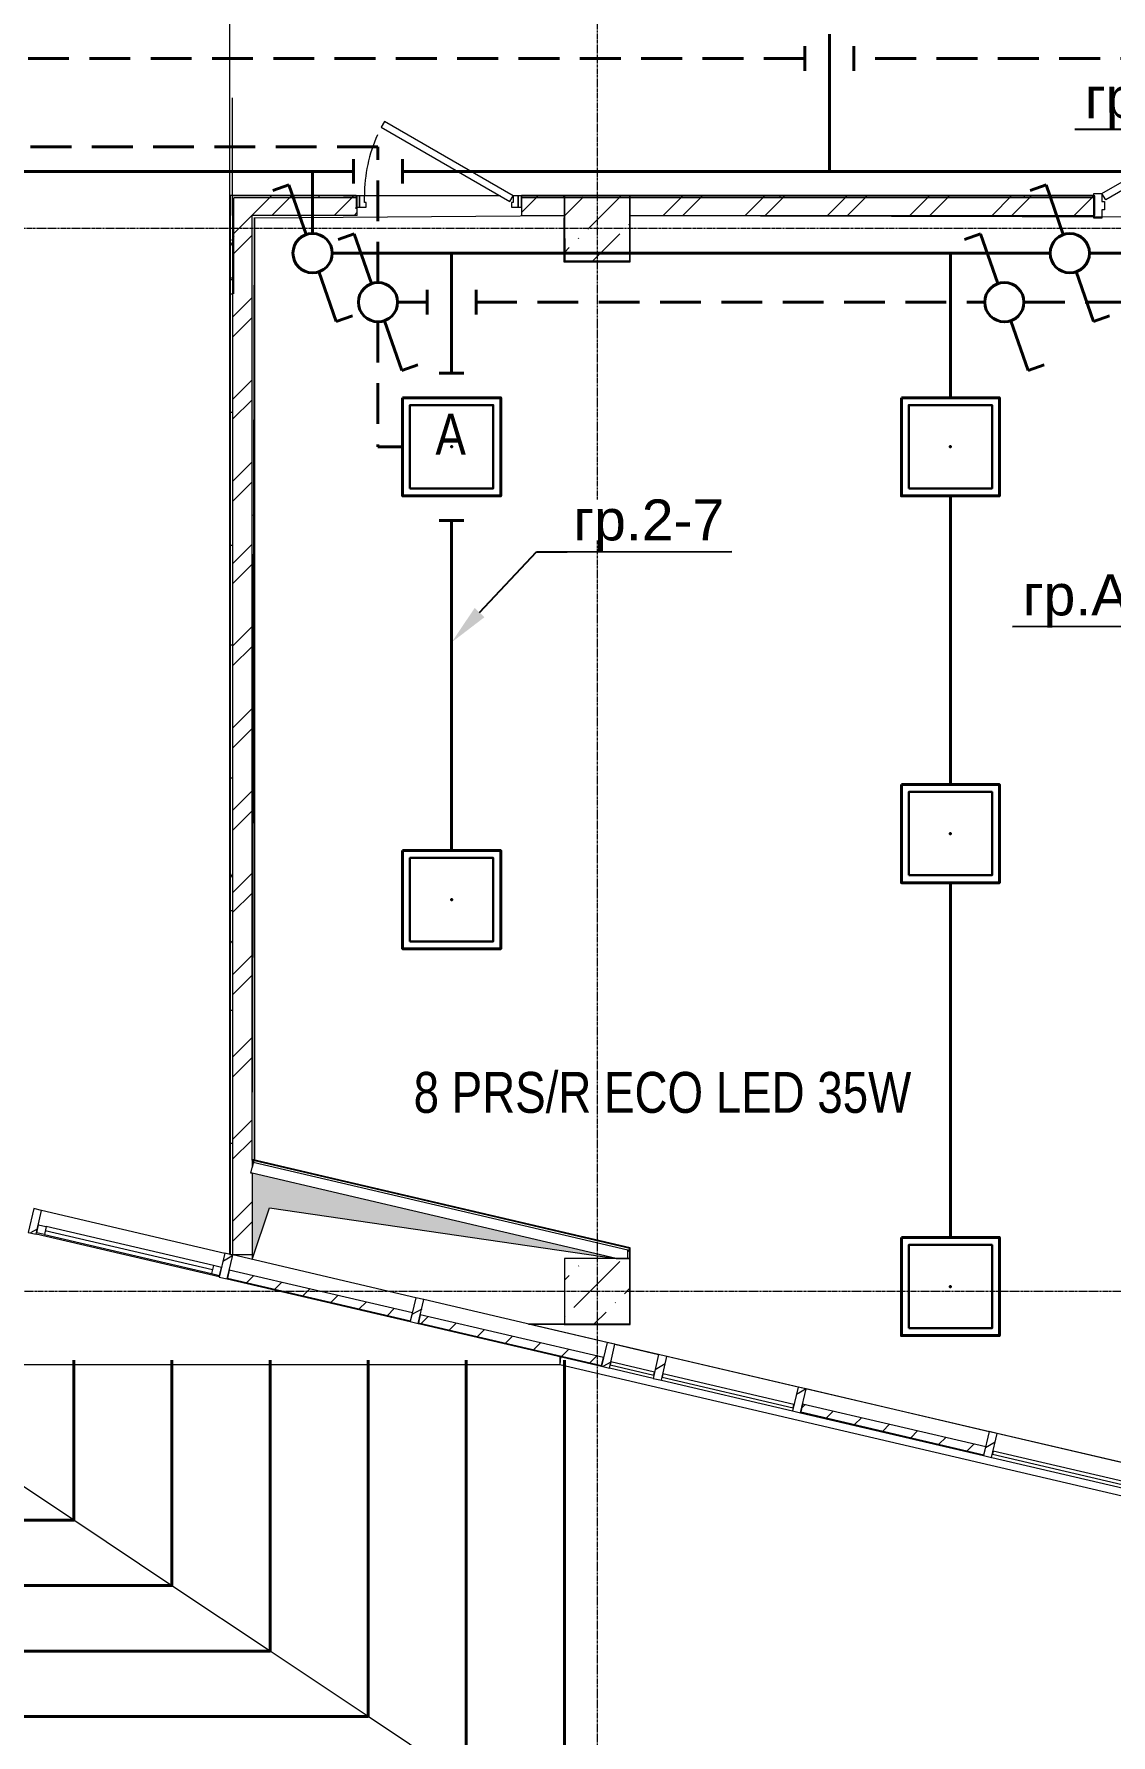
# Model space of a CAD drawing. Header units: metres. Extents: x 14298 to 227756, y -64870 to 286334.
# Drawn here: x 62619 to 69205, y -59499 to -49096 of the extents above; entities that cross this region are included whole.
import ezdxf
from ezdxf import colors
from ezdxf.entities.mleader import LeaderData, LeaderLine
from ezdxf.math import Vec2, Vec3

# ---------------------------------------------------------------- set-up
doc = ezdxf.new("R2010")
doc.units = ezdxf.units.M
for name, pattern in [('ADSK_Линия сетки', [21, 12, -3, 3, -3]), ('DASHED', [0.75, 0.5, -0.25]), ('HIDDEN2', [0.1875, 0.125, -0.0625]), ('Сверху', [3.96875, 2.38125, -1.5875])]:
    doc.linetypes.add(name, pattern=pattern)
for name, color, linetype, lineweight in [('A-DETL-GENF', 7, 'Continuous', 5), ('A-DETL-MBND', 7, 'Continuous', 5), ('A-DETL-THIN', 7, 'Continuous', 5), ('A-DOOR', 7, 'Continuous', 5), ('A-DOOR-FRAM', 7, 'Continuous', 13), ('A-FLOR', 7, 'Continuous', 5), ('A-GLAZ', 7, 'Continuous', 5), ('A-GLAZ-CURT', 7, 'Continuous', 5), ('A-GLAZ-CWMG', 7, 'Continuous', 5), ('A-WALL', 7, 'Continuous', 5), ('A-WALL-PATT', 7, 'Continuous', 18), ('nadpisi', 84, 'Continuous', 13), ('S-COLS', 7, 'Continuous', 5), ('S-GRID', 7, 'Continuous', 9), ('S-STRS', 7, 'Continuous', 5), ('ав осв', 1, 'HIDDEN2', 40), ('раб осв', 7, 'Continuous', 40), ('ЭЛ', 250, 'Continuous', 50), ('ЭЛ.сети', 5, 'Continuous', 100)]:
    doc.layers.add(name, color=color, linetype=linetype, lineweight=lineweight)
doc.styles.add('Arial', font='arial.ttf', dxfattribs={"width": 0.8, "height": 2.5})
doc.styles.add('ISOPEUR', font='isocpeui.ttf')
pattern_1 = [(45, (0, 0), (84.19025, 308.69666), [396.875, -79.375, 3.353, -76.022])]
pattern_2 = [(45, (0, 0), (-251.4472, 251.4472), []), (45, (0, 381), (-251.4472, 251.4472), [])]
pattern_3 = [(0, (-3, -600), (812.8, 203.2), [33.528, -576.072, 33.528, -576.072, -3251.2]), (0, (-3, -600), (812.8, 203.2), [-1219.2, 33.528, -1185.672, 33.528, -576.072, -1422.4]), (0, (-3, -600), (812.8, 203.2), [-3048, 33.528, -372.872, 33.528, -982.472]), (120, (301.8, -498.4), (-582.37636, 602.30545), [33.528, -576.072, 33.528, -576.072, -3251.2]), (120, (301.8, -498.4), (-582.37636, 602.30545), [-1219.2, 33.528, -1185.672, 33.528, -576.072, -1422.4]), (120, (301.8, -498.4), (-582.37636, 602.30545), [-3048, 33.528, -372.872, 33.528, -982.472]), (240, (403.4, -92), (-230.42364, -805.50545), [33.528, -576.072, 33.528, -576.072, -3251.2]), (240, (403.4, -92), (-230.42364, -805.50545), [-1219.2, 33.528, -1185.672, 33.528, -576.072, -1422.4]), (240, (403.4, -92), (-230.42364, -805.50545), [-3048, 33.528, -372.872, 33.528, -982.472])]
pattern_4 = [(0, (0, 0), (812.8, 203.2), [33.528, -576.072, 33.528, -576.072, -3251.2]), (0, (0, 0), (812.8, 203.2), [-1219.2, 33.528, -1185.672, 33.528, -576.072, -1422.4]), (0, (0, 0), (812.8, 203.2), [-3048, 33.528, -372.872, 33.528, -982.472]), (120, (304.8, 101.6), (-582.37636, 602.30545), [33.528, -576.072, 33.528, -576.072, -3251.2]), (120, (304.8, 101.6), (-582.37636, 602.30545), [-1219.2, 33.528, -1185.672, 33.528, -576.072, -1422.4]), (120, (304.8, 101.6), (-582.37636, 602.30545), [-3048, 33.528, -372.872, 33.528, -982.472]), (240, (406.4, 508), (-230.42364, -805.50545), [33.528, -576.072, 33.528, -576.072, -3251.2]), (240, (406.4, 508), (-230.42364, -805.50545), [-1219.2, 33.528, -1185.672, 33.528, -576.072, -1422.4]), (240, (406.4, 508), (-230.42364, -805.50545), [-3048, 33.528, -372.872, 33.528, -982.472])]

# ---------------------------------------------------------------- blocks, each defined once
blk = doc.blocks.new('1709 КДП АПК АС_Крыльца_rvt-1-1 этаж')
at = {"layer": 'S-STRS', "lineweight": 9}
for p, q in [((65837, -57206), (65834, -57206)), ((62863, -58186), (62863, -57236)), ((63463, -58586), (63463, -57236)), ((64063, -58986), (64063, -57236)), ((64663, -59386), (64663, -57236)), ((65263, -59786), (65263, -57236)), ((65863, -60186), (65863, -57242)), ((62863, -58186), (62263, -57786)), ((62863, -58186), (62263, -57786)), ((52733, -58186), (62863, -58186)), ((63463, -58586), (62863, -58186)), ((63463, -58586), (62863, -58186)), ((52733, -58586), (63463, -58586)), ((64063, -58986), (63463, -58586)), ((64063, -58986), (63463, -58586)), ((52733, -58986), (64063, -58986)), ((64663, -59386), (64063, -58986)), ((64663, -59386), (64063, -58986)), ((52733, -59386), (64663, -59386)), ((65263, -59786), (64663, -59386)), ((65263, -59786), (64663, -59386))]:
    blk.add_line(p, q, dxfattribs=at)
at = {"layer": 'S-STRS', "linetype": 'Сверху', "lineweight": 9}
for p, q in [((62863, -58186), (62863, -57236)), ((63463, -58586), (63463, -57236)), ((64063, -58986), (64063, -57236)), ((64663, -59386), (64663, -57236)), ((65263, -59786), (65263, -57236)), ((65863, -60186), (65863, -57242)), ((52733, -58186), (62863, -58186)), ((52733, -58586), (63463, -58586)), ((52733, -58986), (64063, -58986)), ((52733, -59386), (64663, -59386))]:
    blk.add_line(p, q, dxfattribs=at)
blk = doc.blocks.new('КДП АПК - КР_rvt-1-1 этаж')
at = {"layer": 'S-COLS', "lineweight": 13}
h = blk.add_hatch(dxfattribs=at)
h.set_pattern_fill('FP_125', color=256, style=0, pattern_type=2)
h.set_pattern_definition(pattern_1)
h.paths.add_polyline_path([(66263, -49846), (66263, -49446), (65863, -49446), (65863, -49846)], flags=0)
h = blk.add_hatch(dxfattribs=at)
h.set_pattern_fill('FP_125', color=256, style=0, pattern_type=2)
h.set_pattern_definition(pattern_1)
h.paths.add_polyline_path([(65863, -56346), (66263, -56346), (66263, -55946), (65863, -55946), (65863, -56064)], flags=0)
for p, q in [((66263, -49446), (65863, -49446)), ((65863, -49446), (65863, -49846)), ((66263, -49846), (66263, -49446)), ((65863, -49846), (66263, -49846)), ((66263, -55946), (65863, -55946)), ((65863, -55946), (65863, -56346)), ((66263, -56346), (66263, -55946)), ((65863, -56346), (66263, -56346))]:
    blk.add_line(p, q, dxfattribs=at)
blk = doc.blocks.new('Системная панель - Сплошная-1424902-1 этаж')
at = {"layer": 'A-GLAZ-CURT'}
h = blk.add_hatch(dxfattribs=at)
h.set_pattern_fill('FP_53', color=256, style=0, pattern_type=2)
h.set_pattern_definition([(58.147, (-75602.04, 40681.3), (-127.41073, 79.16126), [])])
h.paths.add_polyline_path([(575, -25), (575, 25), (-575, 25), (-575, -25)], flags=0)
at = {"layer": 'A-GLAZ-CURT', "lineweight": 13}
for p, q in [((575, 25), (-575, 25)), ((-575, 25), (-575, -25)), ((575, -25), (575, 25)), ((-575, -25), (575, -25))]:
    blk.add_line(p, q, dxfattribs=at)
blk = doc.blocks.new('Системная панель - Сплошная-V38-1 этаж')
at = {"layer": 'A-GLAZ-CURT'}
h = blk.add_hatch(dxfattribs=at)
h.set_pattern_fill('FP_54', color=256, style=0, pattern_type=2)
h.set_pattern_definition([(58.147, (-76802.04, 40681.3), (-127.41073, 79.16126), [])])
h.paths.add_polyline_path([(575, -25), (575, 25), (-575, 25), (-575, -25), (143, -25)], flags=0)
at = {"layer": 'A-GLAZ-CURT', "lineweight": 13}
for p, q in [((575, 25), (-575, 25)), ((-575, 25), (-575, -25)), ((575, -25), (575, 25)), ((-575, -25), (575, -25))]:
    blk.add_line(p, q, dxfattribs=at)
blk = doc.blocks.new('Системная панель - Сплошная-V39-1 этаж')
at = {"layer": 'A-GLAZ-CURT'}
h = blk.add_hatch(dxfattribs=at)
h.set_pattern_fill('FP_55', color=256, style=0, pattern_type=2)
h.set_pattern_definition([(58.147, (-79202.04, 40681.3), (-127.41073, 79.16126), [])])
h.paths.add_polyline_path([(575, -25), (575, 25), (-575, 25), (-575, -25), (-84, -25)], flags=0)
at = {"layer": 'A-GLAZ-CURT', "lineweight": 13}
for p, q in [((575, 25), (-575, 25)), ((-575, 25), (-575, -25)), ((575, -25), (575, 25)), ((-575, -25), (575, -25))]:
    blk.add_line(p, q, dxfattribs=at)
blk = doc.blocks.new('Системная панель - С остеклением-1613789-1 этаж')
at = {"layer": 'A-GLAZ-CURT', "lineweight": 13}
for p, q in [((575, 10), (-575, 10)), ((-575, 10), (-575, -10)), ((575, -10), (575, 10)), ((-575, -10), (575, -10))]:
    blk.add_line(p, q, dxfattribs=at)
blk = doc.blocks.new('M_Тент витража777 - M_Тент витража одинарное справо-2656251-1 этаж')
at = {"layer": 'A-GLAZ', "lineweight": 13}
for p, q in [((-575, -20), (-575, 30)), ((-575, 30), (-525, 30)), ((-575, 30), (-575, -20)), ((-525, 30), (-525, -20)), ((-525, 4.6), (525, 4.6)), ((525, 30), (525, -20)), ((575, 30), (525, 30)), ((575, -20), (575, 30)), ((575, -20), (575, 30)), ((-525, -20), (-575, -20)), ((525, -20), (575, -20))]:
    blk.add_line(p, q, dxfattribs=at)
at = {"layer": 'A-GLAZ'}
for p, q in [((525, 30), (-525, 30)), ((-525, -20), (525, -20))]:
    blk.add_line(p, q, dxfattribs=at)
blk = doc.blocks.new('Прямоугольный импост - 50 x 150мм-999285-1 этаж')
at = {"layer": 'A-GLAZ-CWMG'}
for p, q in [((70888, -38836), (72038, -38836)), ((72038, -38986), (70888, -38986))]:
    blk.add_line(p, q, dxfattribs=at)
blk = doc.blocks.new('Прямоугольный импост - 50 x 150мм-999187-1 этаж')
at = {"layer": 'A-DETL-MBND'}
for p, q in [((64955, -56825), (63835, -56563)), ((63801, -56709), (64920, -56971))]:
    blk.add_line(p, q, dxfattribs=at)
blk = doc.blocks.new('Прямоугольный импост - 50 x 150мм-V42-1 этаж')
at = {"layer": 'A-GLAZ-CWMG'}
h = blk.add_hatch(dxfattribs=at)
h.set_pattern_fill('FP_60', color=256, style=0, pattern_type=2)
h.set_pattern_definition([(316.853, (-73802.04, -40681.3), (82.0647, 87.55218), [])])
h.paths.add_polyline_path([(25, 30), (25, -120), (-25, -120), (-25, 30)], flags=0)
at = {"layer": 'A-GLAZ-CWMG', "lineweight": 18}
for p, q in [((-25, 30), (25, 30)), ((-25, -120), (-25, 30)), ((25, 30), (25, -120)), ((25, -120), (-25, -120))]:
    blk.add_line(p, q, dxfattribs=at)
blk = doc.blocks.new('Прямоугольный импост - 50 x 150мм-V43-1 этаж')
at = {"layer": 'A-GLAZ-CWMG'}
h = blk.add_hatch(dxfattribs=at)
h.set_pattern_fill('FP_61', color=256, style=0, pattern_type=2)
h.set_pattern_definition([(316.853, (-75002.04, -40681.3), (82.0647, 87.55218), [])])
h.paths.add_polyline_path([(25, 30), (25, -120), (-25, -120), (-25, 30)], flags=0)
at = {"layer": 'A-GLAZ-CWMG', "lineweight": 18}
for p, q in [((-25, 30), (25, 30)), ((-25, -120), (-25, 30)), ((25, 30), (25, -120)), ((25, -120), (-25, -120))]:
    blk.add_line(p, q, dxfattribs=at)
blk = doc.blocks.new('Прямоугольный импост - 50 x 150мм-V44-1 этаж')
at = {"layer": 'A-GLAZ-CWMG'}
h = blk.add_hatch(dxfattribs=at)
h.set_pattern_fill('FP_62', color=256, style=0, pattern_type=2)
h.set_pattern_definition([(316.853, (-76202.04, -40681.3), (82.0647, 87.55218), [])])
h.paths.add_polyline_path([(25, 30), (25, -120), (-25, -120), (-25, 30)], flags=0)
at = {"layer": 'A-GLAZ-CWMG', "lineweight": 18}
for p, q in [((-25, 30), (25, 30)), ((-25, -120), (-25, 30)), ((25, 30), (25, -120)), ((25, -120), (-25, -120))]:
    blk.add_line(p, q, dxfattribs=at)
blk = doc.blocks.new('Прямоугольный импост - 50 x 150мм-V45-1 этаж')
at = {"layer": 'A-GLAZ-CWMG'}
h = blk.add_hatch(dxfattribs=at)
h.set_pattern_fill('FP_63', color=256, style=0, pattern_type=2)
h.set_pattern_definition([(316.853, (-77402.04, -40681.3), (82.0647, 87.55218), [])])
h.paths.add_polyline_path([(25, 30), (25, -120), (-25, -120), (-25, 30)], flags=0)
at = {"layer": 'A-GLAZ-CWMG', "lineweight": 18}
for p, q in [((-25, 30), (25, 30)), ((-25, -120), (-25, 30)), ((25, 30), (25, -120)), ((25, -120), (-25, -120))]:
    blk.add_line(p, q, dxfattribs=at)
blk = doc.blocks.new('Прямоугольный импост - 50 x 150мм-V46-1 этаж')
at = {"layer": 'A-GLAZ-CWMG'}
h = blk.add_hatch(dxfattribs=at)
h.set_pattern_fill('FP_64', color=256, style=0, pattern_type=2)
h.set_pattern_definition([(316.853, (-78602.04, -40681.3), (82.0647, 87.55218), [])])
h.paths.add_polyline_path([(25, 30), (25, -120), (-25, -120), (-25, 30)], flags=0)
at = {"layer": 'A-GLAZ-CWMG', "lineweight": 18}
for p, q in [((-25, 30), (25, 30)), ((-25, -120), (-25, 30)), ((25, 30), (25, -120)), ((25, -120), (-25, -120))]:
    blk.add_line(p, q, dxfattribs=at)
blk = doc.blocks.new('Прямоугольный импост - 50 x 150мм-V47-1 этаж')
at = {"layer": 'A-GLAZ-CWMG'}
h = blk.add_hatch(dxfattribs=at)
h.set_pattern_fill('FP_65', color=256, style=0, pattern_type=2)
h.set_pattern_definition([(316.853, (-79802.04, -40681.3), (82.0647, 87.55218), [])])
h.paths.add_polyline_path([(25, 30), (25, -120), (-25, -120), (-25, 30)], flags=0)
at = {"layer": 'A-GLAZ-CWMG', "lineweight": 18}
for p, q in [((-25, 30), (25, 30)), ((-25, -120), (-25, 30)), ((25, 30), (25, -120)), ((25, -120), (-25, -120))]:
    blk.add_line(p, q, dxfattribs=at)
blk = doc.blocks.new('Системная панель - С остеклением-1173279-1 этаж')
at = {"layer": 'A-GLAZ-CURT', "lineweight": 13}
for p, q in [((61791, -56199), (61786, -56218)), ((61786, -56218), (62588, -56406)), ((62592, -56386), (61791, -56199)), ((62588, -56406), (62592, -56386))]:
    blk.add_line(p, q, dxfattribs=at)
blk = doc.blocks.new('Системная панель - С остеклением-1173282-1 этаж')
at = {"layer": 'A-GLAZ-CURT', "lineweight": 13}
for p, q in [((66147, -57216), (66142, -57236)), ((66414, -57279), (66147, -57216)), ((66142, -57236), (66409, -57298)), ((66409, -57298), (66414, -57279))]:
    blk.add_line(p, q, dxfattribs=at)
blk = doc.blocks.new('Дверь-ВНУТРЕННЯЯ - ДГ 21-14-2278928-1 этаж')
at = {"layer": 'A-DOOR', "lineweight": 13}
for p, q in [((-633, -22), (-655, -61)), ((-655, -61), (-88, -389)), ((-65, -350), (-633, -22)), ((65, -350), (632, -22)), ((655, -61), (88, -389)), ((632, -22), (655, -61)), ((-88, -389), (-65, -350)), ((88, -389), (65, -350))]:
    blk.add_line(p, q, dxfattribs=at)
at = {"layer": 'A-DOOR'}
for centre, start, end in [((-655, -61), 330, 360), ((655, -61), 180, 210)]:
    blk.add_arc(centre, 655, start, end, dxfattribs=at)
at = {"layer": 'A-DOOR-FRAM'}
for p, q in [((-705, 89), (-655, 89)), ((-705, -61), (-705, 89)), ((-655, 89), (-655, 39)), ((-655, 39), (-639, 39)), ((-639, 39), (-639, -12)), ((639, 39), (655, 39)), ((639, -12), (639, 39)), ((655, 89), (705, 89)), ((655, 39), (655, 89)), ((705, 89), (705, -61)), ((-655, -61), (-705, -61)), ((-655, -12), (-655, -61)), ((-639, -12), (-655, -12)), ((655, -12), (639, -12)), ((655, -61), (655, -12)), ((705, -61), (655, -61))]:
    blk.add_line(p, q, dxfattribs=at)
blk = doc.blocks.new('AC_Дверь_Однопольная_ДеревяннаяВнутренняя_ГОСТ6629-88 - ДГ 21-10Л-2270753-1 этаж')
at = {"layer": 'A-DOOR', "lineweight": 13}
for p, q in [((-333, 495), (-353, 460)), ((-353, 460), (435, 5)), ((455, 40), (-333, 495)), ((435, 5), (455, 40))]:
    blk.add_line(p, q, dxfattribs=at)
at = {"layer": 'A-DOOR', "lineweight": 18}
for p, q in [((-485, 40), (-505, 40)), ((-505, 40), (-505, -30)), ((-485, -30), (-485, 40)), ((505, 40), (485, 40)), ((485, 40), (485, -30)), ((505, -30), (505, 40)), ((-505, -30), (-485, -30)), ((485, -30), (505, -30))]:
    blk.add_line(p, q, dxfattribs=at)
at = {"layer": 'A-DOOR'}
blk.add_arc((455, 40), 910, 155.7365, 180, dxfattribs=at)
at = {"layer": 'A-DOOR-FRAM'}
for p, q in [((-455, 40), (-485, 40)), ((-485, 40), (-485, -30)), ((-455, 0), (-455, 40)), ((-445, 0), (-455, 0)), ((-445, -30), (-445, 0)), ((455, 0), (445, 0)), ((445, 0), (445, -30)), ((485, 40), (455, 40)), ((455, 40), (455, 0)), ((485, -30), (485, 40)), ((-485, -30), (-445, -30)), ((445, -30), (485, -30))]:
    blk.add_line(p, q, dxfattribs=at)
blk = doc.blocks.new('перекл. 2 клав. скрыт.')
at = {"layer": 'раб осв', "color": 0, "lineweight": 40}
for points in [[(-501557, 8735), (-501459, 8769)], [(-501459, 8769), (-501354, 8465)], [(-501275, 8238), (-501169, 7934)], [(-501169, 7934), (-501071, 7968)]]:
    blk.add_lwpolyline(points, dxfattribs=at)
blk.add_circle((-501314, 8351), 120, dxfattribs=at)
blk = doc.blocks.new('ARS.R UNI LED')
at = {"color": 5, "lineweight": 30, "ltscale": 100}
blk.add_lwpolyline([(2913223, 2072749), (2913733, 2072749), (2913733, 2073259), (2913223, 2073259)], close=True, dxfattribs=at)
at = {"color": 0, "lineweight": 40, "ltscale": 100}
blk.add_point((2913478, 2073004), dxfattribs=at)
at = {"layer": 'ЭЛ', "color": 5, "lineweight": 40, "ltscale": 10}
blk.add_lwpolyline([(2913178, 2073304), (2913778, 2073304), (2913778, 2072704), (2913178, 2072704)], close=True, dxfattribs=at)

msp = doc.modelspace()

# ---------------------------------------------------------------- hatches: boundary and pattern name
at = {"layer": 'A-DETL-GENF', "lineweight": 15}
msp.add_hatch(color=256, dxfattribs=at).paths.add_polyline_path([(63952.6532, -56590.8366), (64059.4995, -56275.6038), (66179.2605, -56583.8518), (63952.6532, -56063.8585)], flags=0)
at = {"layer": 'A-GLAZ-CWMG', "lineweight": 15}
h = msp.add_hatch(dxfattribs=at)
h.set_pattern_fill('FP_5', color=256, style=0, pattern_type=2)
h.set_pattern_definition([(30, (0, 0), (-60, 103.92305), [])])
h.paths.add_polyline_path([(66455.7708, -57329.5415), (66489.8889, -57183.4732), (66438.859, -57171.5538), (66404.741, -57317.6222)], flags=0)
at = {"layer": 'A-WALL-PATT', "lineweight": 15}
h = msp.add_hatch(dxfattribs=at)
h.set_pattern_fill('FP_81', color=256, style=0, pattern_type=2)
h.set_pattern_definition(pattern_3)
h.paths.add_polyline_path([(63814.6532, -50685.6443), (63829.6532, -50685.6443), (63829.6532, -50082.6443), (63814.6532, -50082.6443), (63814.6532, -50272.351)], flags=0)
h = msp.add_hatch(dxfattribs=at)
h.set_pattern_fill('FP_81', color=256, style=0, pattern_type=2)
h.set_pattern_definition(pattern_4)
h.paths.add_polyline_path([(63820.6532, -56560.6443), (63820.6532, -50085.6443), (63817.6532, -50085.6443), (63817.6532, -56560.6443)], flags=0)
h = msp.add_hatch(dxfattribs=at)
h.set_pattern_fill('FP_81', color=256, style=0, pattern_type=2)
h.set_pattern_definition(pattern_4)
h.paths.add_polyline_path([(63820.6532, -56560.6443), (63832.6532, -56560.6443), (63832.6532, -50085.6443), (63820.6532, -50085.6443), (63820.6532, -56063.8585)], flags=0)
h = msp.add_hatch(dxfattribs=at)
h.set_pattern_fill('FP_81', color=256, style=0, pattern_type=2)
h.set_pattern_definition(pattern_3)
h.paths.add_polyline_path([(73599.7883, -50085.6443), (73934.6532, -50085.6443), (73934.6532, -50082.6443), (70509.6532, -50082.6443), (70509.6532, -50085.6443), (73070.91, -50085.6443)], flags=0)
h.paths.add_polyline_path([(69099.6532, -50085.6443), (69099.6532, -50082.6443), (65599.6532, -50082.6443), (65599.6532, -50085.6443), (67782.1267, -50085.6443)], flags=0)
h.paths.add_polyline_path([(63909.6532, -50085.6443), (64589.6532, -50085.6443), (64589.6532, -50082.6443), (63829.6532, -50082.6443), (63829.6532, -50085.6443)], flags=0)
h = msp.add_hatch(dxfattribs=at)
h.set_pattern_fill('FP_81', color=256, style=0, pattern_type=2)
h.set_pattern_definition(pattern_3)
h.paths.add_polyline_path([(63829.6532, -50685.6443), (63842.1532, -50685.6443), (63842.1532, -50085.6443), (63829.6532, -50085.6443), (63829.6532, -50272.351)], flags=0)
h = msp.add_hatch(dxfattribs=at)
h.set_pattern_fill('FP_1', color=256, style=0, pattern_type=2)
h.set_pattern_definition(pattern_2)
h.paths.add_polyline_path([(65602.6532, -50205.6443), (65862.6532, -50205.6443), (65862.6532, -50085.6443), (65599.6532, -50085.6443), (65599.6532, -50205.6443)], flags=0)
h.paths.add_polyline_path([(64595.6532, -50205.6443), (64595.6532, -50085.6443), (63832.6532, -50085.6443), (63832.6532, -50205.6443), (64592.6532, -50205.6443)], flags=0)
h = msp.add_hatch(dxfattribs=at)
h.set_pattern_fill('FP_81', color=256, style=0, pattern_type=2)
h.set_pattern_definition(pattern_3)
h.paths.add_polyline_path([(63842.1532, -50098.1443), (64589.6532, -50098.1443), (64589.6532, -50085.6443), (63842.1532, -50085.6443)], flags=0)
h.paths.add_polyline_path([(65599.6532, -50098.1443), (69099.6532, -50098.1443), (69099.6532, -50085.6443), (65599.6532, -50085.6443)], flags=0)
h.paths.add_polyline_path([(70509.6532, -50098.1443), (73949.6532, -50098.1443), (73949.6532, -50085.6443), (70509.6532, -50085.6443)], flags=0)
h = msp.add_hatch(dxfattribs=at)
h.set_pattern_fill('FP_1', color=256, style=0, pattern_type=2)
h.set_pattern_definition(pattern_2)
h.paths.add_polyline_path([(70509.6532, -50205.6443), (71862.6532, -50205.6443), (71862.6532, -50085.6443), (70509.6532, -50085.6443)], flags=0)
h.paths.add_polyline_path([(69102.6532, -50205.6443), (69105.6532, -50205.6443), (69105.6532, -50085.6443), (66262.6532, -50085.6443), (66262.6532, -50205.6443), (67785.1267, -50205.6443)], flags=0)
h = msp.add_hatch(dxfattribs=at)
h.set_pattern_fill('FP_1', color=256, style=0, pattern_type=2)
h.set_pattern_definition(pattern_2)
h.paths.add_polyline_path([(63952.6532, -56560.6443), (63952.6532, -56063.7705), (63944.6268, -56061.8958), (63952.6532, -56027.5325), (63952.6532, -50205.6443), (63832.6532, -50205.6443), (63832.6532, -56560.6443)], flags=0)
h = msp.add_hatch(dxfattribs=at)
h.set_pattern_fill('FP_81', color=256, style=0, pattern_type=2)
h.set_pattern_definition(pattern_4)
h.paths.add_polyline_path([(63964.6532, -55982.8286), (63964.6532, -50205.6443), (63952.6532, -50205.6443), (63952.6532, -55982.8286)], flags=0)
h = msp.add_hatch(dxfattribs=at)
h.set_pattern_fill('FP_81', color=256, style=0, pattern_type=2)
h.set_pattern_definition(pattern_4)
h.paths.add_polyline_path([(63967.6532, -55982.8286), (63967.6532, -50217.6443), (63964.6532, -50217.6443), (63964.6532, -55982.8286)], flags=0)
h = msp.add_hatch(dxfattribs=at)
h.set_pattern_fill('FP_81', color=256, style=0, pattern_type=2)
h.set_pattern_definition(pattern_4)
h.paths.add_polyline_path([(66262.6532, -50485.6443), (66265.6532, -50485.6443), (66265.6532, -50220.6443), (66262.6532, -50220.6443), (66262.6532, -50382.5185)], flags=0)
h = msp.add_hatch(dxfattribs=at)
h.set_pattern_fill('FP_81', color=256, style=0, pattern_type=2)
h.set_pattern_definition(pattern_4)
h.paths.add_polyline_path([(66250.1532, -56531.0938), (66262.6532, -56521.177), (63962.8231, -55983.9926), (63959.9799, -55996.165), (66179.2605, -56514.535)], flags=0)
h = msp.add_hatch(dxfattribs=at)
h.set_pattern_fill('FP_81', color=256, style=0, pattern_type=2)
h.set_pattern_definition(pattern_4)
h.paths.add_polyline_path([(66265.6532, -56522.8778), (66265.6532, -56519.797), (63967.6532, -55983.0401), (63967.6532, -55986.1208), (66262.6532, -56522.177)], flags=0)
h = msp.add_hatch(dxfattribs=at)
h.set_pattern_fill('FP_81', color=256, style=0, pattern_type=2)
h.set_pattern_definition(pattern_4)
h.paths.add_polyline_path([(66250.1532, -56585.6443), (66262.6532, -56585.6443), (66262.6532, -56521.177), (66250.1532, -56531.0938)], flags=0)
h = msp.add_hatch(dxfattribs=at)
h.set_pattern_fill('FP_81', color=256, style=0, pattern_type=2)
h.set_pattern_definition(pattern_4)
h.paths.add_polyline_path([(66265.6532, -56985.6443), (66265.6532, -56522.8778), (66262.6532, -56522.177), (66262.6532, -56985.6443)], flags=0)

# ---------------------------------------------------------------- linework, layer by layer
at = {"lineweight": 13}
msp.add_lwpolyline([(65642.9306, -56985.6443), (66262.6532, -56988.6443), (66262.6532, -56522.177), (63952.6532, -55979.5365), (63967.6532, -50220.6443), (65862.6532, -50205.6443), (65864.8637, -50484.9002), (66262.6532, -50485.6443), (66262.6532, -50205.6443), (71862.6532, -50220.6443), (71859.6532, -50488.6443), (72130.6532, -50491.6779), (72118.6532, -56582.6443), (71862.6532, -56582.6443), (71862.6532, -56984.9002), (72118.6532, -56984.9002), (72118.6532, -58479.4492), (71965.832, -58462.5442), (65642.9306, -56985.6443)], dxfattribs=at)
at = {"layer": 'A-DETL-MBND', "lineweight": 15}
for p, q in [((63817.6532, -49482.6443), (63817.6532, -47493.1443)), ((65839.6085, -57185.621), (65833.844, -57235.6443)), ((67291.6503, -57370.7451), (66489.8889, -57183.4732)), ((71895.9966, -58651.6157), (65833.844, -57235.6443)), ((66455.7708, -57329.5415), (67257.5323, -57516.8135))]:
    msp.add_line(p, q, dxfattribs=at)
at = {"layer": 'A-DETL-THIN', "lineweight": 15}
for p, q in [((63952.6532, -56063.7705), (63952.6532, -56590.8366)), ((66179.2605, -56583.8518), (63952.6532, -56063.7705)), ((63952.6532, -56590.8366), (64059.4995, -56275.6038)), ((64059.4995, -56275.6038), (66179.2605, -56583.8518))]:
    msp.add_line(p, q, dxfattribs=at)
at = {"layer": 'A-FLOR', "lineweight": 15}
for p, q in [((65469.6532, -50085.6443), (64639.6532, -50085.6443)), ((69158.3134, -50085.6443), (69149.6532, -50085.6443)), ((65862.6532, -50220.6443), (65862.6532, -50205.6443)), ((66262.6532, -50205.6443), (66262.6532, -50220.6443)), ((63956.7729, -55982.8286), (63962.7684, -55984.2265)), ((63832.6532, -56560.6443), (63832.6532, -56562.8076)), ((65861.1532, -56985.6443), (65642.9306, -56985.6443)), ((65833.844, -57184.2745), (65833.844, -57235.6443)), ((65833.844, -57235.6443), (61662.6532, -57235.6443))]:
    msp.add_line(p, q, dxfattribs=at)
at = {"layer": 'A-GLAZ-CWMG', "lineweight": 15}
for p, q in [((66171.793, -57109.1737), (66438.859, -57171.5538)), ((66438.859, -57171.5538), (66404.741, -57317.6222)), ((66489.8889, -57183.4732), (66438.859, -57171.5538)), ((66455.7708, -57329.5415), (66489.8889, -57183.4732)), ((66404.741, -57317.6222), (66137.675, -57255.2421)), ((66404.741, -57317.6222), (66455.7708, -57329.5415))]:
    msp.add_line(p, q, dxfattribs=at)
at = {"layer": 'A-WALL', "lineweight": 15}
for p, q in [((63817.6532, -56560.6443), (63817.6532, -49482.6443)), ((63832.6532, -50205.6443), (63832.6532, -49485.6443)), ((64589.6532, -50082.6443), (63814.6532, -50082.6443)), ((63820.6532, -56560.6443), (63820.6532, -50085.6443)), ((63829.6532, -50085.6443), (63829.6532, -50082.6443)), ((63909.6532, -50085.6443), (63829.6532, -50085.6443)), ((64592.6532, -50085.6443), (63832.6532, -50085.6443)), ((64589.6532, -50098.1443), (63842.1532, -50098.1443)), ((63842.1532, -50685.6443), (63842.1532, -50098.1443)), ((64589.6532, -50085.6443), (63909.6532, -50085.6443)), ((64512.6532, -50085.6443), (64592.6532, -50085.6443)), ((64589.6532, -50085.6443), (64589.6532, -50082.6443)), ((64595.6532, -50085.6443), (64592.6532, -50085.6443)), ((64595.6532, -50205.6443), (64595.6532, -50085.6443)), ((69099.6532, -50082.6443), (65599.6532, -50082.6443)), ((65599.6532, -50082.6443), (65599.6532, -50085.6443)), ((65602.6532, -50085.6443), (65599.6532, -50085.6443)), ((65599.6532, -50085.6443), (65599.6532, -50205.6443)), ((65599.6532, -50085.6443), (69099.6532, -50085.6443)), ((69099.6532, -50098.1443), (65599.6532, -50098.1443)), ((65862.6532, -50085.6443), (65602.6532, -50085.6443)), ((65602.6532, -50085.6443), (65682.6532, -50085.6443)), ((65862.6532, -50205.6443), (65862.6532, -50085.6443)), ((69102.6532, -50085.6443), (66262.6532, -50085.6443)), ((66262.6532, -50085.6443), (66262.6532, -50205.6443)), ((69105.6532, -50085.6443), (69102.6532, -50085.6443)), ((69102.6532, -50085.6443), (69102.6532, -50085.6443)), ((69105.6532, -50205.6443), (69105.6532, -50085.6443)), ((63832.6532, -50205.6443), (63832.6532, -56560.6443)), ((63952.6532, -55982.8286), (63952.6532, -50205.6443)), ((64595.6532, -50205.6443), (63952.6532, -50205.6443)), ((63964.6532, -50217.6443), (63964.6532, -55982.8286)), ((63967.6532, -50220.6443), (63967.6532, -55982.8286)), ((64589.6532, -50165.6443), (64589.6532, -50155.6443)), ((65599.6532, -50155.6443), (65599.6532, -50165.6443)), ((65599.6532, -50205.6443), (65862.6532, -50205.6443)), ((65859.6532, -50220.6443), (65859.6532, -50488.6443)), ((65862.6532, -50485.6443), (65862.6532, -50220.6443)), ((66262.6532, -50205.6443), (69105.6532, -50205.6443)), ((66262.6532, -50220.6443), (66262.6532, -50485.6443)), ((66265.6532, -50488.6443), (66265.6532, -50220.6443)), ((65859.6532, -50488.6443), (66265.6532, -50488.6443)), ((66262.6532, -50485.6443), (65862.6532, -50485.6443)), ((63817.6532, -50685.6443), (63829.6532, -50685.6443)), ((63944.6268, -56061.8958), (63952.6532, -56027.5325)), ((63952.6532, -56063.7705), (63944.6268, -56061.8958)), ((63952.6532, -55982.8286), (63952.6532, -56027.5325)), ((63967.6532, -55982.8286), (63952.6532, -55982.8286)), ((63962.8231, -55983.9926), (63952.6532, -56027.5325)), ((63959.9799, -55996.165), (66250.1532, -56531.0938)), ((66262.6532, -56521.177), (63962.8231, -55983.9926)), ((66265.6532, -56519.797), (63967.6532, -55983.0401)), ((63967.6532, -55983.0401), (63967.6532, -55986.1208)), ((63967.6532, -55986.1208), (66262.6532, -56522.177)), ((63817.6532, -56560.6443), (63952.6532, -56560.6443)), ((66179.2605, -56583.8519), (66182.6532, -56584.6443)), ((66182.6532, -56584.6443), (66182.6532, -56585.6443)), ((66182.6532, -56585.6443), (66262.6532, -56585.6443)), ((66250.1532, -56585.6443), (66250.1532, -56531.0938)), ((66262.6532, -56521.177), (66262.6532, -56985.6443)), ((66265.6532, -56988.6443), (66265.6532, -56519.797)), ((66262.6532, -56985.6443), (65861.1532, -56985.6443)), ((65861.1532, -56985.6443), (65861.1532, -56988.6443)), ((65861.1532, -56988.6443), (66265.6532, -56988.6443))]:
    msp.add_line(p, q, dxfattribs=at)
at = {"layer": 'S-GRID', "linetype": 'ADSK_Линия сетки', "lineweight": 15}
for p, q in [((66062.6532, -38050.2658), (66062.6532, -64052.4737)), ((73297.2165, -50284.9002), (29247.2594, -50285.6443)), ((95458.7083, -56785.6443), (29247.2594, -56785.6443))]:
    msp.add_line(p, q, dxfattribs=at)
at = {"layer": 'ав осв', "linetype": 'DASHED', "lineweight": 40, "ltscale": 500}
for points in [[(67332.7939, -49245.6547), (58922.7976, -49245.6547), (58922.7976, -49095.6547), (58922.7976, -49245.6547), (54427.6532, -49245.6547), (54427.6532, -49245.6547), (53742.8012, -49245.6547)], [(71762.7976, -49095.6547), (71762.7976, -49245.6547), (67632.7939, -49245.6547)], [(67332.7939, -49170.6599), (67332.7939, -49320.6599)], [(67632.7939, -49170.6599), (67632.7939, -49320.6599)], [(64722.6532, -50615.6443), (64722.6532, -49785.6443), (54427.6532, -49785.6443), (54427.6532, -49785.6443), (54427.6532, -49785.6443)], [(65022.6532, -50660.6469), (65022.6532, -50810.6469)], [(65322.6532, -50660.6469), (65322.6532, -50810.6469)], [(64842.6532, -50735.6443), (65022.6532, -50735.6443)], [(65322.6532, -50735.6443), (68432.6532, -50735.6443)], [(68672.6532, -50735.6457), (70822.6495, -50735.6443), (70822.6495, -50735.6443), (70822.6495, -54390.6391), (70972.6495, -54390.6391)], [(64722.6532, -50855.6443), (64722.6532, -51620.6365), (64722.6532, -51620.6365), (64722.6532, -51620.6365), (64872.6532, -51620.6365)]]:
    msp.add_lwpolyline(points, dxfattribs=at)
at = {"layer": 'раб осв', "color": 0, "lineweight": 40}
for points in [[(67482.7976, -49935.6443), (74498.3786, -49935.6443), (74498.3786, -47835.6443), (74498.3786, -47835.6443), (75027.303, -47835.6443)], [(67482.7976, -49095.6547), (67482.7976, -49935.6443), (64872.6532, -49935.6443)], [(64572.6532, -49860.6443), (64572.6532, -50010.6443)], [(64872.6532, -49860.6443), (64872.6532, -50010.6443)], [(62227.6532, -49935.6443), (64322.6532, -49935.6443), (64322.6532, -50315.6443)], [(64322.6532, -49935.6443), (64572.6532, -49935.6443)], [(64442.6532, -50435.6443), (65172.6532, -50435.6443), (65172.6532, -51170.6365)], [(65172.6532, -50435.6443), (68832.6532, -50435.6443), (68222.6495, -50435.6443), (68222.6495, -51320.6391)], [(69072.6532, -50435.6443), (71272.6495, -50435.6443), (71272.6495, -51320.6391), (71272.6495, -50435.6443), (73642.5916, -50435.6443), (73642.5916, -51046.043)], [(65097.6532, -51170.6365), (65247.6532, -51170.6365)], [(68222.6495, -51920.6391), (68222.6495, -53686.571)], [(65097.6532, -52070.6365), (65247.6532, -52070.6365)], [(65172.6532, -52070.6365), (65172.6532, -54090.6365)], [(68222.6495, -54286.571), (68222.6495, -56456.571)]]:
    msp.add_lwpolyline(points, dxfattribs=at)
at = {"layer": 'раб осв', "color": 5}
for points in [[(52732.6532, -58185.6443), (62862.6532, -58185.6443), (62862.6532, -57205.6443)], [(52732.6532, -58585.6443), (63462.6532, -58585.6443), (63462.6532, -57205.6443)], [(52732.6532, -58985.6443), (64062.6532, -58985.6443), (64062.6532, -57205.6443)], [(64662.6532, -57205.6443), (64662.6532, -59385.6443), (52732.6532, -59385.6443)], [(52732.6532, -59785.6443), (65262.6532, -59785.6443), (65262.6532, -57205.6443)], [(65862.6532, -57205.6443), (65862.6532, -60185.6443), (52732.6532, -60185.6443)]]:
    msp.add_lwpolyline(points, dxfattribs=at)

# ---------------------------------------------------------------- block references
at = {"lineweight": 13}
for name, p in [('КДП АПК - КР_rvt-1-1 этаж', (0, -639.2559)), ('1709 КДП АПК АС_Крыльца_rvt-1-1 этаж', (0, 0))]:
    msp.add_blockref(name, p, dxfattribs=at)
at = {"layer": 'A-DOOR', "lineweight": 15}
msp.add_blockref('AC_Дверь_Однопольная_ДеревяннаяВнутренняя_ГОСТ6629-88 - ДГ 21-10Л-2270753-1 этаж', (65094.6532, -50125.6443), dxfattribs=at)
at = {"layer": 'A-DOOR', "lineweight": 15, "rotation": 180}
msp.add_blockref('Дверь-ВНУТРЕННЯЯ - ДГ 21-14-2278928-1 этаж', (69804.6532, -50131.9943), dxfattribs=at)
at = {"layer": 'A-GLAZ', "lineweight": 15, "rotation": 346.85281033181}
msp.add_blockref('M_Тент витража777 - M_Тент витража одинарное справо-2656251-1 этаж', (63198.7817, -56538.0045), dxfattribs=at)
at = {"layer": 'A-GLAZ-CURT', "lineweight": 15, "rotation": 346.85281033181}
for name, p in [('Системная панель - Сплошная-1424902-1 этаж', (64367.3284, -56810.9486)), ('Системная панель - Сплошная-V38-1 этаж', (65535.8752, -57083.8927)), ('Системная панель - Сплошная-V39-1 этаж', (67872.9687, -57629.7809)), ('Системная панель - С остеклением-1613789-1 этаж', (69041.5155, -57902.725))]:
    msp.add_blockref(name, p, dxfattribs=at)
at = {"layer": 'A-GLAZ-CURT', "lineweight": 15}
for name, p in [('Системная панель - С остеклением-1173282-1 этаж', (0, 0)), ('Системная панель - С остеклением-1173279-1 этаж', (4674.187, -1091.7764))]:
    msp.add_blockref(name, p, dxfattribs=at)
at = {"layer": 'A-GLAZ-CWMG', "lineweight": 15, "extrusion": (0, 0, -1), "rotation": 193.14718966819}
for name, p in [('Прямоугольный импост - 50 x 150мм-V42-1 этаж', (-62614.5083, -56401.5325)), ('Прямоугольный импост - 50 x 150мм-V43-1 этаж', (-63783.0551, -56674.4766)), ('Прямоугольный импост - 50 x 150мм-V44-1 этаж', (-64951.6018, -56947.4207)), ('Прямоугольный импост - 50 x 150мм-V45-1 этаж', (-66120.1486, -57220.3648)), ('Прямоугольный импост - 50 x 150мм-V46-1 этаж', (-67288.6953, -57493.3089)), ('Прямоугольный импост - 50 x 150мм-V47-1 этаж', (-68457.2421, -57766.253))]:
    msp.add_blockref(name, p, dxfattribs=at)
at = {"layer": 'A-GLAZ-CWMG', "lineweight": 15, "rotation": 166.8528103318096}
msp.add_blockref('Прямоугольный импост - 50 x 150мм-999285-1 этаж', (123948.2013, -110639.3643), dxfattribs=at)
at = {"layer": 'A-GLAZ-CWMG', "lineweight": 15}
for p in [(0, 0), (1168.5468, -272.9441), (3505.6403, -818.8323), (4674.187, -1091.7764)]:
    msp.add_blockref('Прямоугольный импост - 50 x 150мм-999187-1 этаж', p, dxfattribs=at)
at = {"layer": 'раб осв', "color": 0, "lineweight": 40}
for p in [(565636.8499, -58786.9666), (570266.8499, -58786.9666), (566036.8499, -59086.9666), (569866.8499, -59086.9666)]:
    msp.add_blockref('перекл. 2 клав. скрыт.', p, dxfattribs=at)
at = {"layer": 'раб осв', "color": 0, "lineweight": 40, "ltscale": 100}
for p in [(-2848305.0519, -2124624.1856), (-2845255.0555, -2124624.1882), (-2845255.0555, -2126990.1201), (-2848305.0519, -2127394.1856), (-2845255.0555, -2129760.1201)]:
    msp.add_blockref('ARS.R UNI LED', p, dxfattribs=at)

# ---------------------------------------------------------------- texts
at = {"layer": 'nadpisi', "color": 7, "char_height": 250, "attachment_point": 5, "style": 'Arial'}
for s, insert, width in [('{\\C1;А}', (65167.1808, -51543.3825), 226.187696), ('8 PRS/R ECO LED 35W', (66462.1332, -55570.4611), 4381.630306)]:
    msp.add_mtext(s, dxfattribs=dict(at, insert=insert, width=width))

# ---------------------------------------------------------------- next in the draw order: leaders
at = {"layer": 'ЭЛ.сети', "color": 0, "lineweight": 5}
ml = msp.add_multileader_mtext('Standard', dxfattribs=at)
ml.set_content('{\\fArial|b0|i0|c204|p34;\\C1;гр.А1-3}', style='ISOPEUR')
ml.set_leader_properties(color=1)
ml.build(insert=Vec2(0, 0))
ml.multileader.update_dxf_attribs({"text_left_attachment_type": 6, "text_right_attachment_type": 6, "dogleg_length": 100, "arrow_head_size": 250})
ctx = ml.context
ctx.base_point, ctx.char_height, ctx.arrow_head_size, ctx.landing_gap_size, ctx.plane_origin, ctx.plane_x_axis, ctx.plane_y_axis = Vec3(69007.5594, -49680.0591), 250, 250, 37.4122, Vec3(5354.3249, -5872.4419), Vec3(0.999998436, 0.0017686035), Vec3(-0.0017686035, 0.999998436)
ctx.left_attachment, ctx.right_attachment = 6, 6
notes = []
notes.append((ctx, [(1, (1, 1, 0), (70386.7684, -49677.6199), (-0.999998436, -0.0017686035), 187.0608, [(0, [(70935.501, -49245.6547)], 0, [])])]))
ctx.mtext.insert, ctx.mtext.text_direction, ctx.mtext.rotation, ctx.mtext.line_spacing_factor, ctx.mtext.flow_direction = Vec3(69044.4066, -49360.5869), Vec3(0.999998436, 0.0017686035), 0.0017686044, 0.8, 5
ctx.mtext.has_bg_fill, ctx.mtext.bg_color, ctx.mtext.bg_scale_factor, ctx.mtext.bg_transparency, ctx.mtext.use_window_bg_color = 1, -1073741824, 1, 0, 1
ml = msp.add_multileader_mtext('Standard', dxfattribs=at)
ml.set_content('{\\fArial|b0|i0|c204|p34;гр.2-7}', style='ISOPEUR')
ml.set_leader_properties()
ml.build(insert=Vec2(0, 0))
ml.multileader.update_dxf_attribs({"text_left_attachment_type": 6, "text_right_attachment_type": 6, "dogleg_length": 100, "arrow_head_size": 250})
ctx = ml.context
ctx.base_point, ctx.char_height, ctx.arrow_head_size, ctx.landing_gap_size, ctx.plane_origin, ctx.plane_x_axis, ctx.plane_y_axis = Vec3(65879.9092, -52262.6539), 250, 250, 37.4122, Vec3(6921.1396, -11311.0019), Vec3(0.999998436, 0.0017686035), Vec3(-0.0017686035, 0.999998436)
ctx.left_attachment, ctx.right_attachment = 6, 6
notes.append((ctx, [(0, (1, 1, 0), (65692.8487, -52262.9847), (0.999998436, 0.0017686035), 187.0608, [(0, [(65172.6532, -52816.4639)], 0, [])])]))
ctx.mtext.insert, ctx.mtext.text_direction, ctx.mtext.rotation, ctx.mtext.line_spacing_factor, ctx.mtext.flow_direction = Vec3(65916.7564, -51943.1816), Vec3(0.999998436, 0.0017686035), 0.0017686044, 0.8, 5
ctx.mtext.has_bg_fill, ctx.mtext.bg_color, ctx.mtext.bg_scale_factor, ctx.mtext.bg_transparency, ctx.mtext.use_window_bg_color = 1, -1073741824, 1, 0, 1
ml = msp.add_multileader_mtext('Standard', dxfattribs=at)
ml.set_content('{\\fArial|b0|i0|c204|p34;\\C1;гр.А1-4}', style='ISOPEUR')
ml.set_leader_properties(color=1)
ml.build(insert=Vec2(0, 0))
ml.multileader.update_dxf_attribs({"text_left_attachment_type": 6, "text_right_attachment_type": 6, "dogleg_length": 100, "arrow_head_size": 250})
ctx = ml.context
ctx.base_point, ctx.char_height, ctx.arrow_head_size, ctx.landing_gap_size, ctx.plane_origin, ctx.plane_x_axis, ctx.plane_y_axis = Vec3(68628.1045, -52721.3476), 250, 250, 37.4122, Vec3(4973.8469, -8913.7322), Vec3(0.999998436, 0.0017686035), Vec3(-0.0017686035, 0.999998436)
ctx.left_attachment, ctx.right_attachment = 6, 6
notes.append((ctx, [(1, (1, 1, 0), (70006.2904, -52718.9101), (-0.999998436, -0.0017686035), 187.0608, [(1, [(70822.6495, -51947.0395), (72459.1061, -52718.9101)], 0, [])])]))
ctx.mtext.insert, ctx.mtext.text_direction, ctx.mtext.rotation, ctx.mtext.line_spacing_factor, ctx.mtext.flow_direction = Vec3(68664.9517, -52401.8754), Vec3(0.999998436, 0.0017686035), 0.0017686044, 0.8, 5
ctx.mtext.has_bg_fill, ctx.mtext.bg_color, ctx.mtext.bg_scale_factor, ctx.mtext.bg_transparency, ctx.mtext.use_window_bg_color = 1, -1073741824, 1, 0, 1
for ctx, leaders in notes:
    for number, flags, end, landing, length, lines in leaders:
        leader = LeaderData()
        leader.index, (leader.has_last_leader_line, leader.has_dogleg_vector, leader.attachment_direction) = number, flags
        leader.last_leader_point, leader.dogleg_vector, leader.dogleg_length = Vec3(end), Vec3(landing), length
        for number, points, colour, breaks in lines:
            line = LeaderLine()
            line.index, line.vertices, line.color, line.breaks = number, Vec3.list(points), colors.encode_raw_color(colour), breaks
            leader.lines.append(line)
        ctx.leaders.append(leader)

doc.saveas('drawing.dxf')
